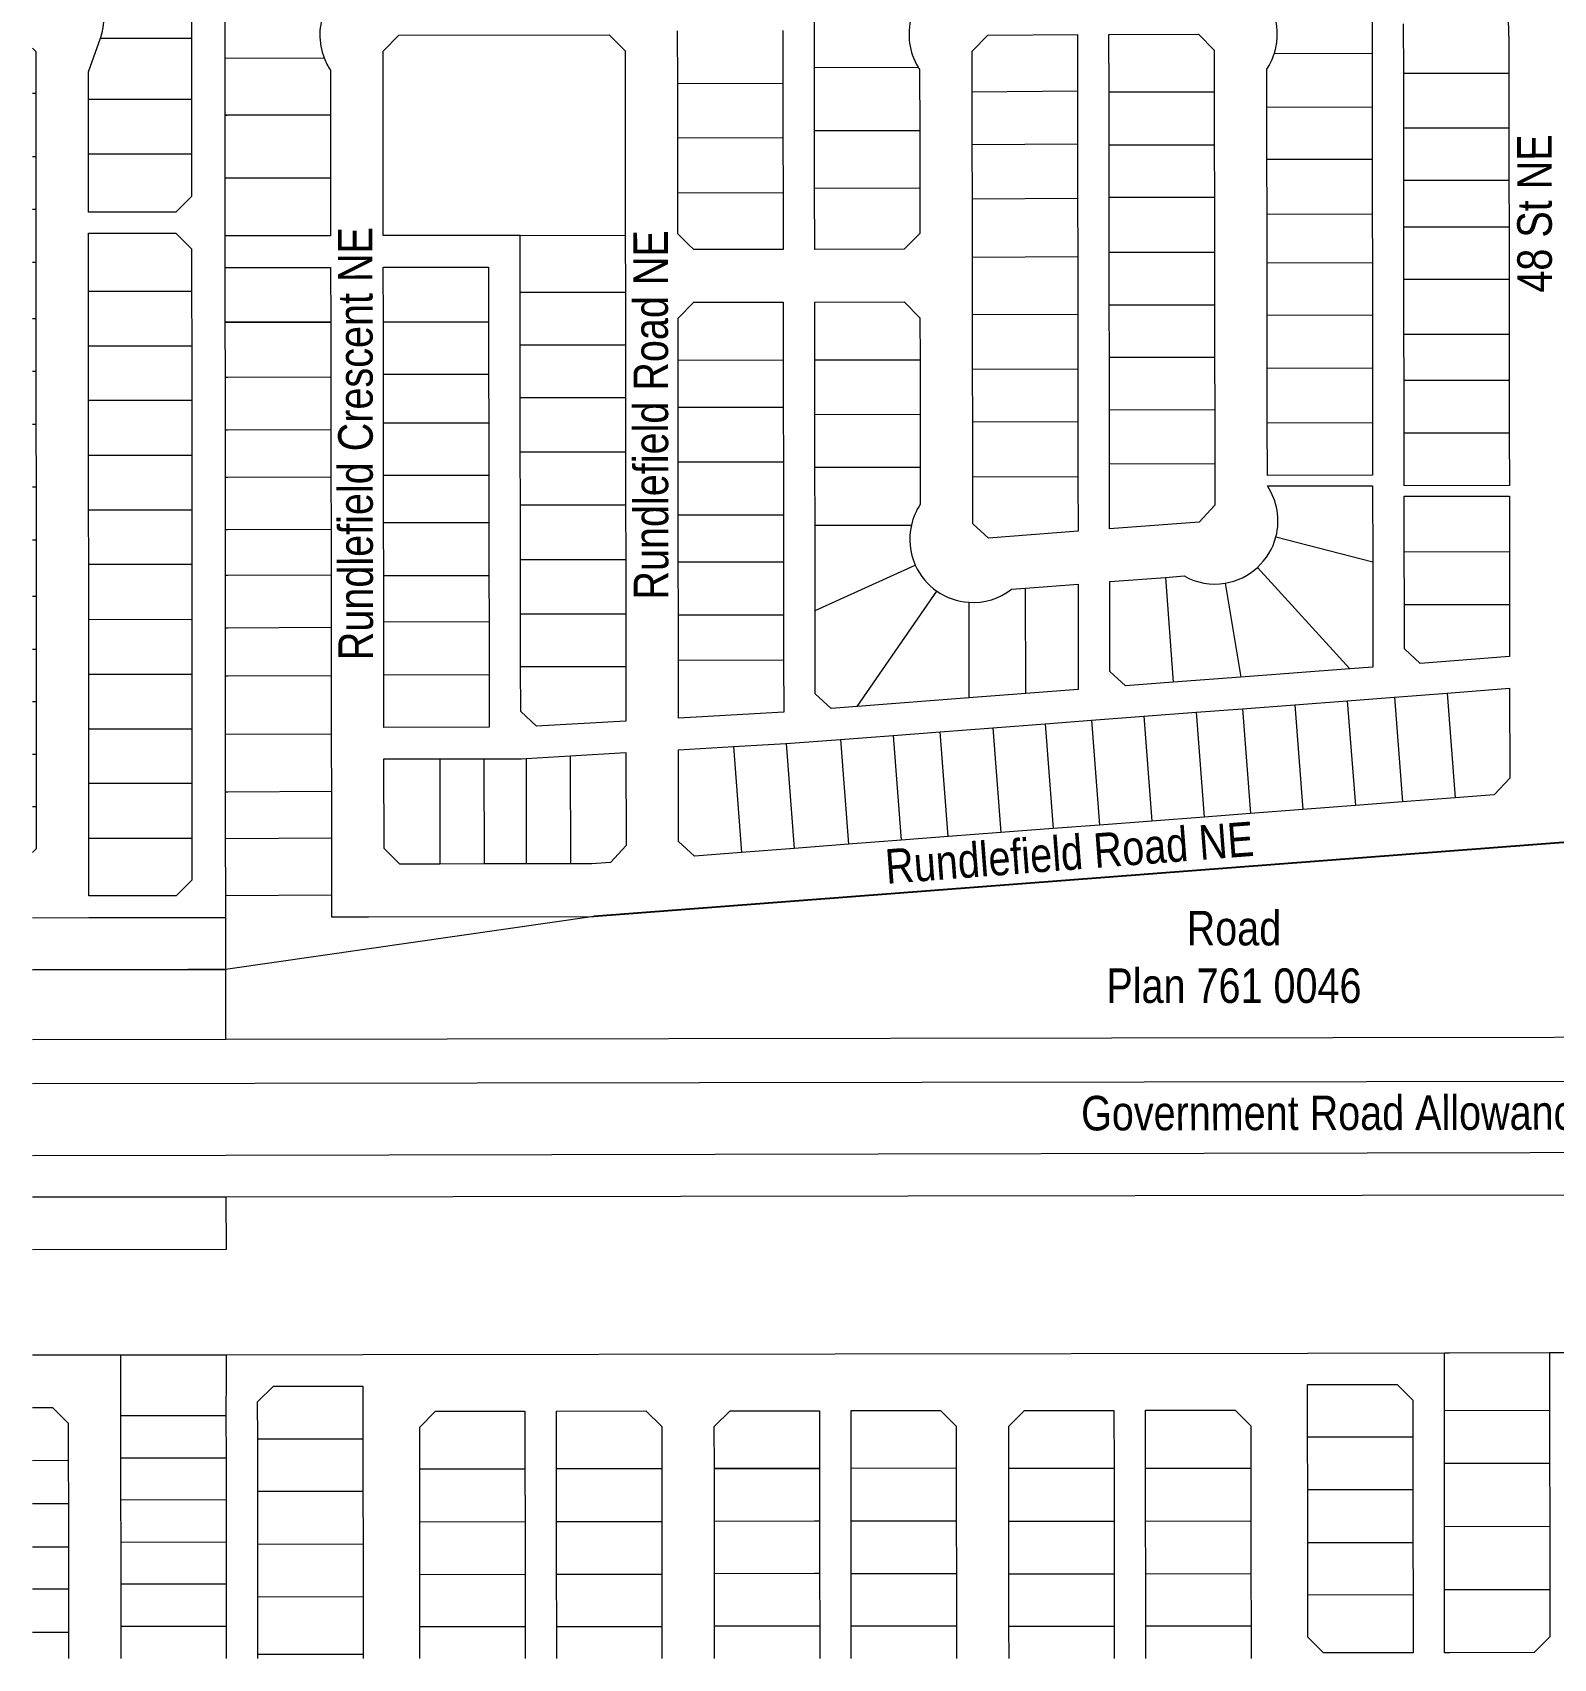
# Model space of a CAD drawing. Extents: x 1799 to 6004, y 5657000 to 5659938.
# Drawn here: x 2045.9 to 2486.4, y 5658811.8 to 5659282.7 of the extents above; entities that cross this region are included whole.
import ezdxf
from ezdxf.enums import TextEntityAlignment as Align

# ---------------------------------------------------------------- set-up
doc = ezdxf.new("R2010")
doc.units = 0
doc.header["$LTSCALE"] = 5
for name, color, linetype in [('L-ROAD-T', 7, 'Continuous'), ('L-SEC', 7, 'Continuous'), ('L-TITLEDB', 4, 'Continuous'), ('L-TITLEDB-T', 4, 'Continuous')]:
    doc.layers.add(name, color=color, linetype=linetype)
doc.styles.add('80L', font='ARIALN.TTF', dxfattribs={"height": 10})

msp = doc.modelspace()

# ---------------------------------------------------------------- linework, layer by layer
at = {"layer": 'L-SEC', "lineweight": 0}
msp.add_line((2904.7, 5658979.43), (2045.91, 5658978.26), dxfattribs=at)
msp.add_lwpolyline([(2045.91, 5658957.49), (2101.91, 5658957.57), (2904.71, 5658959.24)], dxfattribs=at)
at = {"layer": 'L-TITLEDB', "lineweight": 0}
for p, q in [((2091.93, 5659308.44), (2091.95, 5659281.02)), ((2101.7, 5659275.25), (2101.69, 5659301.45)), ((2272.38, 5659272.58), (2272.35, 5659295.14)), ((2433.87, 5659288.89), (2433.89, 5659276.68)), ((2147.42, 5659277.32), (2151.98, 5659281.89)), ((2151.98, 5659281.89), (2212.95, 5659281.98)), ((2212.95, 5659281.98), (2217.52, 5659277.42)), ((2232.77, 5659267.95), (2232.75, 5659283.2)), ((2263.22, 5659283.25), (2263.24, 5659268.01)), ((2318.07, 5659277.32), (2322.63, 5659281.92)), ((2322.63, 5659281.92), (2348.53, 5659282.13)), ((2348.53, 5659282.13), (2348.55, 5659265.67)), ((2357.67, 5659282.14), (2383.58, 5659282.17)), ((2357.69, 5659265.38), (2357.67, 5659282.14)), ((2383.58, 5659282.17), (2388.15, 5659277.61)), ((2443.03, 5659270.91), (2443.02, 5659285.23)), ((2045.91, 5659278.11), (2046.85, 5659277.17)), ((2046.85, 5659277.17), (2046.86, 5659264.98)), ((2062.09, 5659271.27), (2065.63, 5659281.01)), ((2065.63, 5659281.01), (2091.95, 5659281.02)), ((2091.95, 5659281.02), (2091.96, 5659263.27)), ((2147.49, 5659223.87), (2147.42, 5659277.32)), ((2318.08, 5659265.45), (2318.07, 5659277.32)), ((2388.15, 5659277.61), (2388.17, 5659265.42)), ((2473.48, 5659278.99), (2473.49, 5659270.94)), ((2101.7, 5659275.25), (2130.34, 5659275.34)), ((2101.72, 5659258.8), (2101.7, 5659275.25)), ((2272.38, 5659272.58), (2302.42, 5659272.61)), ((2272.4, 5659254.3), (2272.38, 5659272.58)), ((2405.57, 5659276.65), (2433.89, 5659276.68)), ((2433.89, 5659276.68), (2433.91, 5659261.14)), ((2062.1, 5659263.25), (2062.09, 5659271.27)), ((2132.19, 5659271.76), (2132.21, 5659258.81)), ((2232.77, 5659267.95), (2263.24, 5659268.01)), ((2232.79, 5659252.11), (2232.77, 5659267.95)), ((2263.24, 5659268.01), (2263.26, 5659252.16)), ((2302.84, 5659271.96), (2302.86, 5659254.33)), ((2403.41, 5659261.11), (2403.4, 5659272.09)), ((2443.03, 5659270.91), (2473.49, 5659270.94)), ((2443.05, 5659255.06), (2443.03, 5659270.91)), ((2473.49, 5659270.94), (2473.51, 5659255.09)), ((2046.86, 5659264.98), (2045.91, 5659264.98)), ((2046.86, 5659264.98), (2046.87, 5659246.7)), ((2091.96, 5659263.27), (2062.1, 5659263.25)), ((2062.11, 5659247.41), (2062.1, 5659263.25)), ((2091.96, 5659263.27), (2091.97, 5659247.42)), ((2348.55, 5659265.67), (2318.08, 5659265.45)), ((2318.1, 5659250.23), (2318.08, 5659265.45)), ((2348.55, 5659265.67), (2348.57, 5659250.44)), ((2388.17, 5659265.42), (2357.69, 5659265.38)), ((2357.72, 5659250.14), (2357.69, 5659265.38)), ((2388.17, 5659265.42), (2388.19, 5659250.18)), ((2132.21, 5659258.81), (2101.72, 5659258.8)), ((2101.73, 5659240.52), (2101.72, 5659258.8)), ((2132.21, 5659258.81), (2132.23, 5659240.54)), ((2403.41, 5659261.11), (2433.91, 5659261.14)), ((2403.43, 5659245.87), (2403.41, 5659261.11)), ((2433.91, 5659261.14), (2433.92, 5659245.9)), ((2272.4, 5659254.3), (2302.86, 5659254.33)), ((2272.42, 5659237.54), (2272.4, 5659254.3)), ((2302.86, 5659254.33), (2302.88, 5659237.58)), ((2443.05, 5659255.06), (2473.51, 5659255.09)), ((2443.07, 5659239.82), (2443.05, 5659255.06)), ((2473.51, 5659255.09), (2473.53, 5659239.85)), ((2263.26, 5659252.16), (2232.79, 5659252.11)), ((2232.81, 5659236.25), (2232.79, 5659252.11)), ((2263.26, 5659252.16), (2263.28, 5659236.31)), ((2318.1, 5659250.23), (2348.57, 5659250.44)), ((2318.12, 5659234.4), (2318.1, 5659250.23)), ((2348.57, 5659250.44), (2348.59, 5659234.59)), ((2357.72, 5659250.14), (2388.19, 5659250.18)), ((2357.74, 5659234.91), (2357.72, 5659250.14)), ((2388.19, 5659250.18), (2388.21, 5659234.95)), ((2046.87, 5659246.7), (2045.91, 5659246.7)), ((2046.87, 5659246.7), (2046.88, 5659231.47)), ((2091.97, 5659247.42), (2062.11, 5659247.41)), ((2062.12, 5659230.65), (2062.11, 5659247.41)), ((2091.97, 5659247.42), (2091.98, 5659235.24)), ((2433.92, 5659245.9), (2403.43, 5659245.87)), ((2403.45, 5659230.02), (2403.43, 5659245.87)), ((2433.92, 5659245.9), (2433.94, 5659230.06)), ((2101.74, 5659223.76), (2101.73, 5659240.52)), ((2132.23, 5659240.54), (2132.25, 5659223.8)), ((2473.53, 5659239.85), (2443.07, 5659239.82)), ((2443.09, 5659226.41), (2443.07, 5659239.82)), ((2473.53, 5659239.85), (2473.54, 5659226.45)), ((2091.98, 5659235.24), (2087.41, 5659230.66)), ((2232.81, 5659236.25), (2263.28, 5659236.31)), ((2232.83, 5659224.37), (2232.81, 5659236.25)), ((2302.88, 5659237.58), (2272.42, 5659237.54)), ((2272.44, 5659219.86), (2272.42, 5659237.54)), ((2302.88, 5659237.58), (2302.9, 5659224.47)), ((2348.59, 5659234.59), (2318.12, 5659234.4)), ((2348.59, 5659234.59), (2348.62, 5659217.81)), ((2388.21, 5659234.95), (2357.74, 5659234.91)), ((2357.76, 5659219.06), (2357.74, 5659234.91)), ((2388.21, 5659234.95), (2388.23, 5659219.1)), ((2046.88, 5659231.47), (2045.91, 5659231.47)), ((2046.88, 5659231.47), (2046.89, 5659216.23)), ((2087.41, 5659230.66), (2062.12, 5659230.65)), ((2318.15, 5659217.66), (2318.12, 5659234.4)), ((2433.94, 5659230.06), (2403.45, 5659230.02)), ((2403.47, 5659216), (2403.45, 5659230.02)), ((2433.94, 5659230.06), (2433.96, 5659216.04)), ((2443.09, 5659226.41), (2473.54, 5659226.45)), ((2443.1, 5659211.17), (2443.09, 5659226.41)), ((2473.54, 5659226.45), (2473.56, 5659211.21)), ((2062.12, 5659224.56), (2087.42, 5659224.58)), ((2062.13, 5659207.81), (2062.12, 5659224.56)), ((2087.42, 5659224.58), (2091.99, 5659220.01)), ((2187.11, 5659223.91), (2217.59, 5659223.96)), ((2187.13, 5659207.45), (2187.11, 5659223.91)), ((2217.59, 5659223.96), (2217.61, 5659207.5)), ((2302.9, 5659224.47), (2298.34, 5659219.9)), ((2045.91, 5659216.23), (2046.89, 5659216.23)), ((2046.89, 5659216.23), (2046.9, 5659199.78)), ((2091.99, 5659220.01), (2092, 5659207.83)), ((2263.3, 5659219.86), (2237.4, 5659219.81)), ((2298.34, 5659219.9), (2272.44, 5659219.86)), ((2318.15, 5659217.66), (2348.62, 5659217.81)), ((2318.17, 5659200.92), (2318.15, 5659217.66)), ((2348.62, 5659217.81), (2348.64, 5659201.06)), ((2357.76, 5659219.06), (2388.23, 5659219.1)), ((2357.78, 5659203.82), (2357.76, 5659219.06)), ((2388.23, 5659219.1), (2388.25, 5659203.86)), ((2403.47, 5659216), (2433.96, 5659216.04)), ((2403.49, 5659200.76), (2403.47, 5659216)), ((2433.96, 5659216.04), (2433.98, 5659200.8)), ((2101.75, 5659198.76), (2101.74, 5659214.62)), ((2132.26, 5659214.66), (2132.29, 5659198.82)), ((2147.5, 5659214.72), (2177.98, 5659214.76)), ((2147.52, 5659198.87), (2147.5, 5659214.72)), ((2177.98, 5659214.76), (2178, 5659198.92)), ((2473.56, 5659211.21), (2443.1, 5659211.17)), ((2443.12, 5659195.32), (2443.1, 5659211.17)), ((2473.56, 5659211.21), (2473.58, 5659195.36)), ((2062.13, 5659207.81), (2092, 5659207.83)), ((2062.14, 5659191.97), (2062.13, 5659207.81)), ((2092, 5659207.83), (2092.01, 5659191.98)), ((2187.13, 5659207.45), (2217.61, 5659207.5)), ((2187.15, 5659192.22), (2187.13, 5659207.45)), ((2217.61, 5659207.5), (2217.63, 5659192.26)), ((2232.86, 5659200), (2237.42, 5659204.58)), ((2237.42, 5659204.58), (2263.32, 5659204.61)), ((2263.32, 5659204.61), (2263.34, 5659187.86)), ((2272.46, 5659204.62), (2298.36, 5659204.66)), ((2272.48, 5659187.86), (2272.46, 5659204.62)), ((2298.36, 5659204.66), (2302.93, 5659200.1)), ((2357.78, 5659203.82), (2388.25, 5659203.86)), ((2357.8, 5659188.58), (2357.78, 5659203.82)), ((2388.25, 5659203.86), (2388.27, 5659188.62)), ((2046.9, 5659199.78), (2045.91, 5659199.78)), ((2046.9, 5659199.78), (2046.91, 5659184.55)), ((2132.29, 5659198.82), (2101.75, 5659198.76)), ((2101.76, 5659182.9), (2101.75, 5659198.76)), ((2132.29, 5659198.82), (2132.31, 5659182.97)), ((2147.52, 5659198.87), (2178, 5659198.92)), ((2147.54, 5659183.63), (2147.52, 5659198.87)), ((2178, 5659198.92), (2178.02, 5659183.68)), ((2232.87, 5659187.81), (2232.86, 5659200)), ((2302.93, 5659200.1), (2302.95, 5659187.91)), ((2348.64, 5659201.06), (2318.17, 5659200.92)), ((2318.19, 5659185.09), (2318.17, 5659200.92)), ((2348.64, 5659201.06), (2348.66, 5659185.21)), ((2433.98, 5659200.8), (2403.49, 5659200.76)), ((2403.51, 5659185.53), (2403.49, 5659200.76)), ((2433.98, 5659200.8), (2433.99, 5659185.56)), ((2187.15, 5659192.22), (2217.63, 5659192.26)), ((2187.17, 5659176.98), (2187.15, 5659192.22)), ((2217.63, 5659192.26), (2217.65, 5659177.03)), ((2443.12, 5659195.32), (2473.58, 5659195.36)), ((2443.14, 5659181.91), (2443.12, 5659195.32)), ((2473.58, 5659195.36), (2473.6, 5659181.95)), ((2062.14, 5659191.97), (2092.01, 5659191.98)), ((2062.15, 5659176.12), (2062.14, 5659191.97)), ((2092.01, 5659191.98), (2092.02, 5659176.14)), ((2232.87, 5659187.81), (2263.34, 5659187.86)), ((2232.89, 5659174.1), (2232.87, 5659187.81)), ((2263.34, 5659187.86), (2263.36, 5659174.14)), ((2272.48, 5659187.86), (2302.95, 5659187.91)), ((2272.5, 5659172.01), (2272.48, 5659187.86)), ((2302.95, 5659187.91), (2302.97, 5659172.06)), ((2388.27, 5659188.62), (2357.8, 5659188.58)), ((2357.82, 5659173.35), (2357.8, 5659188.58)), ((2388.27, 5659188.62), (2388.29, 5659173.38)), ((2046.91, 5659184.55), (2045.91, 5659184.55)), ((2046.91, 5659184.55), (2046.92, 5659169.31)), ((2101.77, 5659167.65), (2101.76, 5659182.9)), ((2132.31, 5659182.97), (2132.33, 5659167.74)), ((2178.02, 5659183.68), (2147.54, 5659183.63)), ((2147.56, 5659169.61), (2147.54, 5659183.63)), ((2178.02, 5659183.68), (2178.04, 5659169.66)), ((2348.66, 5659185.21), (2318.19, 5659185.09)), ((2318.21, 5659169.87), (2318.19, 5659185.09)), ((2348.66, 5659185.21), (2348.68, 5659169.98)), ((2403.51, 5659185.53), (2433.99, 5659185.56)), ((2403.53, 5659169.68), (2403.51, 5659185.53)), ((2433.99, 5659185.56), (2434.01, 5659169.72)), ((2473.6, 5659181.95), (2443.14, 5659181.91)), ((2443.16, 5659166.67), (2443.14, 5659181.91)), ((2473.6, 5659181.95), (2473.62, 5659166.71)), ((2092.02, 5659176.14), (2062.15, 5659176.12)), ((2062.16, 5659160.28), (2062.15, 5659176.12)), ((2092.02, 5659176.14), (2092.03, 5659160.3)), ((2187.17, 5659176.98), (2217.65, 5659177.03)), ((2187.19, 5659161.13), (2187.17, 5659176.98)), ((2217.65, 5659177.03), (2217.67, 5659161.18)), ((2263.36, 5659174.14), (2232.89, 5659174.1)), ((2232.91, 5659158.25), (2232.89, 5659174.1)), ((2263.36, 5659174.14), (2263.38, 5659158.29)), ((2388.29, 5659173.38), (2357.82, 5659173.35)), ((2357.84, 5659157.81), (2357.82, 5659173.35)), ((2388.29, 5659173.38), (2388.31, 5659157.84)), ((2045.91, 5659169.31), (2046.92, 5659169.31)), ((2046.92, 5659169.31), (2046.93, 5659151.03)), ((2147.56, 5659169.61), (2178.04, 5659169.66)), ((2147.58, 5659154.37), (2147.56, 5659169.61)), ((2178.04, 5659169.66), (2178.06, 5659154.42)), ((2302.97, 5659172.06), (2272.5, 5659172.01)), ((2272.52, 5659156.77), (2272.5, 5659172.01)), ((2302.97, 5659172.06), (2302.99, 5659156.81)), ((2348.68, 5659169.98), (2318.21, 5659169.87)), ((2318.23, 5659154.04), (2318.21, 5659169.87)), ((2348.68, 5659169.98), (2348.7, 5659154.14)), ((2403.53, 5659169.68), (2434.01, 5659169.72)), ((2403.55, 5659154.44), (2403.53, 5659169.68)), ((2434.01, 5659169.72), (2434.03, 5659154.48)), ((2101.78, 5659153.93), (2101.77, 5659167.65)), ((2132.33, 5659167.74), (2132.35, 5659154.02)), ((2473.62, 5659166.71), (2443.16, 5659166.67)), ((2443.18, 5659151.43), (2443.16, 5659166.67)), ((2473.62, 5659166.71), (2473.63, 5659151.47)), ((2062.16, 5659160.28), (2092.03, 5659160.3)), ((2062.17, 5659144.44), (2062.16, 5659160.28)), ((2092.03, 5659160.3), (2092.04, 5659144.45)), ((2217.67, 5659161.18), (2187.19, 5659161.13)), ((2187.21, 5659145.89), (2187.19, 5659161.13)), ((2217.67, 5659161.18), (2217.69, 5659145.94)), ((2263.38, 5659158.29), (2232.91, 5659158.25)), ((2232.93, 5659143.01), (2232.91, 5659158.25)), ((2263.38, 5659158.29), (2263.4, 5659143.06)), ((2272.52, 5659156.77), (2302.99, 5659156.81)), ((2272.55, 5659140.02), (2272.52, 5659156.77)), ((2302.99, 5659156.81), (2303.01, 5659146)), ((2357.84, 5659157.81), (2388.31, 5659157.84)), ((2357.87, 5659138.94), (2357.84, 5659157.81)), ((2388.31, 5659157.84), (2388.33, 5659145.83)), ((2434.03, 5659154.48), (2403.55, 5659154.44)), ((2046.93, 5659151.03), (2045.91, 5659151.03)), ((2046.93, 5659151.03), (2046.94, 5659135.8)), ((2101.79, 5659138.68), (2101.78, 5659153.93)), ((2132.35, 5659154.02), (2132.37, 5659138.79)), ((2178.06, 5659154.42), (2147.58, 5659154.37)), ((2147.6, 5659140.65), (2147.58, 5659154.37)), ((2178.06, 5659154.42), (2178.08, 5659140.7)), ((2318.23, 5659154.04), (2348.7, 5659154.14)), ((2318.25, 5659140.45), (2318.23, 5659154.04)), ((2348.7, 5659154.14), (2348.73, 5659138.24)), ((2403.56, 5659151.39), (2434.04, 5659151.43)), ((2434.04, 5659151.43), (2434.06, 5659129.39)), ((2473.63, 5659151.47), (2443.18, 5659151.43)), ((2187.21, 5659145.89), (2217.69, 5659145.94)), ((2187.23, 5659130.05), (2187.21, 5659145.89)), ((2217.69, 5659145.94), (2217.71, 5659130.09)), ((2388.33, 5659145.83), (2383.78, 5659140.92)), ((2443.18, 5659148.39), (2473.64, 5659148.43)), ((2443.2, 5659132.24), (2443.18, 5659148.39)), ((2473.64, 5659148.43), (2473.66, 5659132.29)), ((2062.17, 5659144.44), (2092.04, 5659144.45)), ((2062.18, 5659128.59), (2062.17, 5659144.44)), ((2092.04, 5659144.45), (2092.04, 5659128.61)), ((2178.08, 5659140.7), (2147.6, 5659140.65)), ((2147.62, 5659125.41), (2147.6, 5659140.65)), ((2178.08, 5659140.7), (2178.1, 5659125.46)), ((2232.93, 5659143.01), (2263.4, 5659143.06)), ((2232.95, 5659129.29), (2232.93, 5659143.01)), ((2263.4, 5659143.06), (2263.42, 5659129.34)), ((2322.81, 5659136.24), (2318.25, 5659140.45)), ((2383.78, 5659140.92), (2357.87, 5659138.94)), ((2045.91, 5659135.8), (2046.94, 5659135.8)), ((2046.94, 5659135.8), (2046.95, 5659119.34)), ((2101.8, 5659125.56), (2101.79, 5659138.68)), ((2132.37, 5659138.79), (2132.39, 5659125.68)), ((2272.55, 5659140.02), (2300.45, 5659140.06)), ((2272.58, 5659115.33), (2272.55, 5659140.02)), ((2348.73, 5659138.24), (2322.81, 5659136.24)), ((2406.03, 5659136.67), (2434.06, 5659129.39)), ((2473.66, 5659132.29), (2443.2, 5659132.24)), ((2443.22, 5659117.01), (2443.2, 5659132.24)), ((2473.66, 5659132.29), (2473.69, 5659117.06)), ((2092.04, 5659128.61), (2062.18, 5659128.59)), ((2062.19, 5659112.75), (2062.18, 5659128.59)), ((2092.04, 5659128.61), (2092.05, 5659112.76)), ((2187.23, 5659130.05), (2217.71, 5659130.09)), ((2187.26, 5659114.33), (2187.23, 5659130.05)), ((2217.71, 5659130.09), (2217.73, 5659114.37)), ((2263.42, 5659129.34), (2232.95, 5659129.29)), ((2232.97, 5659114.05), (2232.95, 5659129.29)), ((2263.42, 5659129.34), (2263.44, 5659114.1)), ((2272.58, 5659115.33), (2301.59, 5659128.4)), ((2400.66, 5659127.76), (2427.42, 5659098.41)), ((2434.06, 5659129.39), (2434.1, 5659098.92)), ((2101.81, 5659110.31), (2101.8, 5659125.56)), ((2132.39, 5659125.68), (2132.41, 5659110.45)), ((2147.62, 5659125.41), (2178.1, 5659125.46)), ((2147.64, 5659111.95), (2147.62, 5659125.41)), ((2178.1, 5659125.46), (2178.12, 5659112)), ((2329.49, 5659121.49), (2333.51, 5659121.8)), ((2333.51, 5659121.8), (2348.75, 5659122.96)), ((2333.55, 5659091.24), (2333.51, 5659121.8)), ((2348.75, 5659122.96), (2348.79, 5659092.4)), ((2357.89, 5659123.66), (2374, 5659124.89)), ((2357.92, 5659097.67), (2357.89, 5659123.66)), ((2374, 5659124.89), (2379.42, 5659125.3)), ((2374, 5659124.89), (2376.31, 5659094.51)), ((2391.32, 5659123.23), (2395.82, 5659096)), ((2046.95, 5659119.34), (2045.91, 5659119.34)), ((2046.95, 5659119.34), (2046.96, 5659104.11)), ((2284.77, 5659087.52), (2307.85, 5659120.89)), ((2317.06, 5659117.67), (2317.1, 5659089.99)), ((2443.22, 5659117.01), (2473.69, 5659117.06)), ((2443.23, 5659104.18), (2443.22, 5659117.01)), ((2473.69, 5659117.06), (2473.71, 5659101.94)), ((2062.19, 5659112.75), (2092.05, 5659112.76)), ((2062.2, 5659096.91), (2062.19, 5659112.75)), ((2092.05, 5659112.76), (2092.07, 5659096.92)), ((2187.26, 5659114.33), (2217.73, 5659114.37)), ((2187.28, 5659099.09), (2187.26, 5659114.33)), ((2217.73, 5659114.37), (2217.75, 5659099.13)), ((2232.97, 5659114.05), (2263.44, 5659114.1)), ((2232.98, 5659100.95), (2232.97, 5659114.05)), ((2263.44, 5659114.1), (2263.45, 5659101)), ((2272.61, 5659091.16), (2272.58, 5659115.33)), ((2101.82, 5659096.28), (2101.81, 5659110.31)), ((2132.41, 5659110.45), (2132.43, 5659096.43)), ((2178.12, 5659112), (2147.64, 5659111.95)), ((2147.66, 5659096.71), (2147.64, 5659111.95)), ((2178.12, 5659112), (2178.14, 5659096.76)), ((2045.91, 5659104.11), (2046.96, 5659104.11)), ((2046.96, 5659104.11), (2046.97, 5659088.88)), ((2447.8, 5659099.97), (2443.23, 5659104.18)), ((2187.28, 5659099.09), (2217.75, 5659099.13)), ((2187.29, 5659086.1), (2187.28, 5659099.09)), ((2217.75, 5659099.13), (2217.77, 5659083.28)), ((2232.98, 5659100.95), (2263.45, 5659101)), ((2233, 5659084.13), (2232.98, 5659100.95)), ((2263.45, 5659101), (2263.47, 5659085.89)), ((2427.42, 5659098.41), (2395.82, 5659096)), ((2434.1, 5659098.92), (2427.42, 5659098.41)), ((2473.71, 5659101.94), (2447.8, 5659099.97)), ((2062.2, 5659096.91), (2092.07, 5659096.92)), ((2062.21, 5659081.06), (2062.2, 5659096.91)), ((2092.07, 5659096.92), (2092.07, 5659081.08)), ((2101.83, 5659079.45), (2101.82, 5659096.28)), ((2147.66, 5659096.71), (2178.14, 5659096.76)), ((2147.68, 5659081.47), (2147.66, 5659096.71)), ((2178.14, 5659096.76), (2178.16, 5659081.52)), ((2362.48, 5659093.45), (2357.92, 5659097.67)), ((2376.31, 5659094.51), (2362.48, 5659093.45)), ((2395.82, 5659096), (2376.31, 5659094.51)), ((2046.97, 5659088.88), (2045.91, 5659088.88)), ((2046.97, 5659088.88), (2046.98, 5659073.64)), ((2277.17, 5659086.94), (2272.61, 5659091.16)), ((2317.1, 5659089.99), (2284.77, 5659087.52)), ((2333.55, 5659091.24), (2317.1, 5659089.99)), ((2348.79, 5659092.4), (2333.55, 5659091.24)), ((2411.52, 5659088.03), (2426.71, 5659089.19)), ((2426.71, 5659089.19), (2440.39, 5659090.23)), ((2426.71, 5659089.19), (2429.04, 5659058.81)), ((2440.39, 5659090.23), (2455.58, 5659091.39)), ((2440.39, 5659090.23), (2442.71, 5659059.86)), ((2455.58, 5659091.39), (2473.72, 5659092.78)), ((2455.58, 5659091.39), (2457.91, 5659061.02)), ((2473.72, 5659092.78), (2473.76, 5659066.79)), ((2191.86, 5659081.8), (2187.29, 5659086.1)), ((2263.47, 5659085.89), (2233, 5659084.13)), ((2284.77, 5659087.52), (2277.17, 5659086.94)), ((2352.58, 5659083.52), (2367.77, 5659084.69)), ((2367.77, 5659084.69), (2382.96, 5659085.85)), ((2367.77, 5659084.69), (2370.09, 5659054.32)), ((2382.96, 5659085.85), (2396.33, 5659086.87)), ((2382.96, 5659085.85), (2385.29, 5659055.48)), ((2396.33, 5659086.87), (2411.52, 5659088.03)), ((2396.33, 5659086.87), (2398.65, 5659056.5)), ((2411.52, 5659088.03), (2413.85, 5659057.65)), ((2062.21, 5659081.06), (2092.07, 5659081.08)), ((2062.22, 5659065.22), (2062.21, 5659081.06)), ((2092.07, 5659081.08), (2092.09, 5659065.23)), ((2101.83, 5659079.45), (2132.45, 5659079.61)), ((2101.84, 5659062.68), (2101.83, 5659079.45)), ((2178.16, 5659081.52), (2147.68, 5659081.47)), ((2217.77, 5659083.28), (2191.86, 5659081.8)), ((2279.96, 5659077.98), (2295.15, 5659079.14)), ((2295.15, 5659079.14), (2308.83, 5659080.18)), ((2295.15, 5659079.14), (2297.48, 5659048.78)), ((2308.83, 5659080.18), (2324.02, 5659081.34)), ((2311.15, 5659049.82), (2308.83, 5659080.18)), ((2324.02, 5659081.34), (2339.21, 5659082.5)), ((2324.02, 5659081.34), (2326.35, 5659050.98)), ((2339.21, 5659082.5), (2352.58, 5659083.52)), ((2339.21, 5659082.5), (2341.54, 5659052.14)), ((2352.58, 5659083.52), (2354.9, 5659053.16)), ((2233.02, 5659074.98), (2248.95, 5659075.89)), ((2233.05, 5659048.43), (2233.02, 5659074.98)), ((2248.95, 5659075.89), (2264.08, 5659076.77)), ((2248.95, 5659075.89), (2251.29, 5659045.25)), ((2264.08, 5659076.77), (2264.16, 5659076.77)), ((2264.16, 5659076.77), (2279.96, 5659077.98)), ((2264.16, 5659076.77), (2266.49, 5659046.41)), ((2279.96, 5659077.98), (2282.28, 5659047.62)), ((2046.98, 5659073.64), (2045.91, 5659073.64)), ((2046.98, 5659073.64), (2046.99, 5659058.41)), ((2147.69, 5659072.33), (2163.85, 5659072.35)), ((2147.73, 5659046.43), (2147.69, 5659072.33)), ((2163.85, 5659072.35), (2176.65, 5659072.37)), ((2163.85, 5659072.35), (2163.89, 5659041.88)), ((2176.65, 5659072.37), (2187.57, 5659072.39)), ((2176.65, 5659072.37), (2176.69, 5659041.9)), ((2187.57, 5659072.39), (2188.84, 5659072.46)), ((2188.84, 5659072.46), (2201.63, 5659073.2)), ((2188.84, 5659072.46), (2188.88, 5659041.92)), ((2201.63, 5659073.2), (2217.79, 5659074.14)), ((2201.63, 5659073.2), (2201.68, 5659041.93)), ((2217.79, 5659074.14), (2217.82, 5659047.26)), ((2092.09, 5659065.23), (2062.22, 5659065.22)), ((2062.23, 5659049.38), (2062.22, 5659065.22)), ((2092.09, 5659065.23), (2092.1, 5659049.39)), ((2473.76, 5659066.79), (2469.21, 5659061.88)), ((2101.85, 5659049.26), (2101.84, 5659062.68)), ((2132.47, 5659062.86), (2132.49, 5659049.45)), ((2457.91, 5659061.02), (2442.71, 5659059.86)), ((2469.21, 5659061.88), (2457.91, 5659061.02)), ((2046.99, 5659058.41), (2045.91, 5659058.41)), ((2046.99, 5659058.41), (2047, 5659046.33)), ((2398.65, 5659056.5), (2385.29, 5659055.48)), ((2413.85, 5659057.65), (2398.65, 5659056.5)), ((2429.04, 5659058.81), (2413.85, 5659057.65)), ((2442.71, 5659059.86), (2429.04, 5659058.81)), ((2326.35, 5659050.98), (2311.15, 5659049.82)), ((2341.54, 5659052.14), (2326.35, 5659050.98)), ((2354.9, 5659053.16), (2341.54, 5659052.14)), ((2370.09, 5659054.32), (2354.9, 5659053.16)), ((2385.29, 5659055.48), (2370.09, 5659054.32)), ((2062.23, 5659049.38), (2092.1, 5659049.39)), ((2092.1, 5659049.39), (2092.1, 5659037.23)), ((2101.85, 5659049.26), (2132.49, 5659049.45)), ((2101.86, 5659032.79), (2101.85, 5659049.26)), ((2152.31, 5659041.87), (2147.73, 5659046.43)), ((2217.82, 5659047.26), (2213.27, 5659042.35)), ((2237.62, 5659044.21), (2233.05, 5659048.43)), ((2266.49, 5659046.41), (2251.29, 5659045.25)), ((2282.28, 5659047.62), (2266.49, 5659046.41)), ((2297.48, 5659048.78), (2282.28, 5659047.62)), ((2311.15, 5659049.82), (2297.48, 5659048.78)), ((2163.89, 5659041.88), (2152.31, 5659041.87)), ((2176.69, 5659041.9), (2163.89, 5659041.88)), ((2188.88, 5659041.92), (2176.69, 5659041.9)), ((2201.68, 5659041.93), (2188.88, 5659041.92)), ((2207.93, 5659041.94), (2201.68, 5659041.93)), ((2213.27, 5659042.35), (2207.93, 5659041.94)), ((2251.29, 5659045.25), (2237.62, 5659044.21)), ((2087.54, 5659032.66), (2062.24, 5659032.64)), ((2101.86, 5659032.79), (2132.51, 5659033)), ((2101.86, 5659026.39), (2101.86, 5659032.79)), ((2101.86, 5659026.39), (2101.86, 5659032.79)), ((2132.51, 5659033), (2132.52, 5659026.6)), ((2101.87, 5659011.32), (2101.86, 5659026.39))]:
    msp.add_line(p, q, dxfattribs=at)
at = {"layer": 'L-TITLEDB', "linetype": 'Continuous', "lineweight": 0}
for p, q in [((2101.93, 5658945.46), (2101.95, 5658930.22)), ((2101.95, 5658930.22), (2045.91, 5658930.15)), ((2141.57, 5658899.86), (2415.19, 5658900.28)), ((2415.19, 5658900.28), (2454.81, 5658900.34)), ((2454.82, 5658883.58), (2454.81, 5658900.34)), ((2485.28, 5658900.39), (2617.78, 5658900.6)), ((2485.28, 5658900.39), (2485.3, 5658883.63)), ((2045.91, 5658899.72), (2071.49, 5658899.76)), ((2071.49, 5658899.76), (2101.96, 5658899.8)), ((2071.49, 5658899.76), (2101.96, 5658899.8)), ((2101.96, 5658899.8), (2141.57, 5658899.86)), ((2415.2, 5658891.13), (2441.1, 5658891.17)), ((2415.21, 5658875.89), (2415.2, 5658891.13)), ((2441.1, 5658891.17), (2445.68, 5658886.6)), ((2111.11, 5658886.1), (2115.68, 5658890.67)), ((2111.12, 5658875.43), (2111.11, 5658886.1)), ((2115.68, 5658890.67), (2141.58, 5658890.71)), ((2141.58, 5658890.71), (2141.6, 5658875.46)), ((2445.68, 5658886.6), (2445.69, 5658875.93)), ((2045.91, 5658884.48), (2051.7, 5658884.49)), ((2051.7, 5658884.49), (2056.27, 5658879.93)), ((2101.93, 5658882.13), (2071.51, 5658882.08)), ((2071.52, 5658869.9), (2071.51, 5658882.08)), ((2101.93, 5658882.13), (2101.95, 5658869.94)), ((2158.05, 5658878.85), (2162.61, 5658883.43)), ((2162.61, 5658883.43), (2188.52, 5658883.46)), ((2188.52, 5658883.46), (2188.53, 5658866.68)), ((2197.66, 5658883.48), (2223.56, 5658883.52)), ((2197.67, 5658866.71), (2197.66, 5658883.48)), ((2223.56, 5658883.52), (2228.14, 5658878.96)), ((2243.37, 5658878.97), (2247.94, 5658883.55)), ((2273.84, 5658883.58), (2273.86, 5658866.89)), ((2282.97, 5658883.6), (2308.86, 5658883.64)), ((2282.99, 5658866.89), (2282.97, 5658883.6)), ((2308.86, 5658883.64), (2313.43, 5658879.07)), ((2328.66, 5658879.07), (2333.23, 5658883.65)), ((2333.23, 5658883.65), (2359.13, 5658883.68)), ((2359.13, 5658883.68), (2359.15, 5658866.84)), ((2368.27, 5658883.7), (2394.18, 5658883.73)), ((2368.29, 5658866.85), (2368.27, 5658883.7)), ((2394.18, 5658883.73), (2398.75, 5658879.17)), ((2485.3, 5658883.63), (2454.82, 5658883.58)), ((2454.84, 5658868.34), (2454.82, 5658883.58)), ((2485.3, 5658883.63), (2485.31, 5658868.39)), ((2056.27, 5658879.93), (2056.28, 5658869.12)), ((2158.06, 5658866.66), (2158.05, 5658878.85)), ((2228.14, 5658878.96), (2228.15, 5658866.74)), ((2243.38, 5658866.85), (2243.37, 5658878.97)), ((2313.43, 5658879.07), (2313.45, 5658866.93)), ((2328.67, 5658866.81), (2328.66, 5658879.07)), ((2398.75, 5658879.17), (2398.76, 5658866.88)), ((2111.12, 5658875.43), (2141.6, 5658875.46)), ((2111.14, 5658860.19), (2111.12, 5658875.43)), ((2141.6, 5658875.46), (2141.61, 5658860.22)), ((2445.69, 5658875.93), (2415.21, 5658875.89)), ((2415.23, 5658860.65), (2415.21, 5658875.89)), ((2445.69, 5658875.93), (2445.71, 5658860.7)), ((2056.28, 5658869.12), (2045.91, 5658869.11)), ((2056.28, 5658869.12), (2056.3, 5658856.63)), ((2071.52, 5658869.9), (2101.95, 5658869.94)), ((2071.53, 5658857.71), (2071.52, 5658869.9)), ((2101.95, 5658869.94), (2101.96, 5658857.76)), ((2454.84, 5658868.34), (2485.31, 5658868.39)), ((2454.86, 5658850.06), (2454.84, 5658868.34)), ((2188.53, 5658866.68), (2158.06, 5658866.66)), ((2158.07, 5658851.43), (2158.06, 5658866.66)), ((2188.53, 5658866.68), (2188.55, 5658851.45)), ((2228.15, 5658866.74), (2197.67, 5658866.71)), ((2197.69, 5658851.47), (2197.67, 5658866.71)), ((2228.15, 5658866.74), (2228.16, 5658851.5)), ((2273.86, 5658866.89), (2243.38, 5658866.85)), ((2243.4, 5658851.62), (2243.38, 5658866.85)), ((2273.86, 5658866.89), (2273.87, 5658851.65)), ((2313.45, 5658866.93), (2282.99, 5658866.89)), ((2283.01, 5658851.65), (2282.99, 5658866.89)), ((2313.45, 5658866.93), (2313.46, 5658851.69)), ((2359.15, 5658866.84), (2328.67, 5658866.81)), ((2328.69, 5658851.58), (2328.67, 5658866.81)), ((2359.15, 5658866.84), (2359.16, 5658851.6)), ((2398.76, 5658866.88), (2368.29, 5658866.85)), ((2368.3, 5658851.61), (2368.29, 5658866.85)), ((2398.76, 5658866.88), (2398.78, 5658851.65)), ((2141.61, 5658860.22), (2111.14, 5658860.19)), ((2111.16, 5658844.95), (2111.14, 5658860.19)), ((2141.61, 5658860.22), (2141.63, 5658844.99)), ((2445.71, 5658860.7), (2415.23, 5658860.65)), ((2415.24, 5658845.42), (2415.23, 5658860.65)), ((2445.71, 5658860.7), (2445.72, 5658845.46)), ((2056.3, 5658856.63), (2045.91, 5658856.62)), ((2056.3, 5658856.63), (2056.31, 5658844.13)), ((2101.96, 5658857.76), (2071.53, 5658857.71)), ((2071.54, 5658845.53), (2071.53, 5658857.71)), ((2101.96, 5658857.76), (2101.98, 5658845.57)), ((2158.07, 5658851.43), (2188.55, 5658851.45)), ((2158.09, 5658836.19), (2158.07, 5658851.43)), ((2188.55, 5658851.45), (2188.56, 5658836.21)), ((2197.69, 5658851.47), (2228.16, 5658851.5)), ((2197.7, 5658836.23), (2197.69, 5658851.47)), ((2228.16, 5658851.5), (2228.18, 5658836.26)), ((2243.41, 5658836.38), (2243.4, 5658851.62)), ((2273.87, 5658851.65), (2273.88, 5658836.41)), ((2283.01, 5658851.65), (2313.46, 5658851.69)), ((2283.02, 5658836.41), (2283.01, 5658851.65)), ((2313.46, 5658851.69), (2313.48, 5658836.45)), ((2328.69, 5658851.58), (2359.16, 5658851.6)), ((2328.71, 5658836.34), (2328.69, 5658851.58)), ((2359.16, 5658851.6), (2359.18, 5658836.37)), ((2368.3, 5658851.61), (2398.78, 5658851.65)), ((2368.32, 5658836.38), (2368.3, 5658851.61)), ((2398.78, 5658851.65), (2398.79, 5658836.41)), ((2454.86, 5658850.06), (2485.33, 5658850.1)), ((2454.87, 5658831.77), (2454.86, 5658850.06)), ((2045.91, 5658844.12), (2056.31, 5658844.13)), ((2056.31, 5658844.13), (2056.32, 5658831.94)), ((2071.54, 5658845.53), (2101.98, 5658845.57)), ((2071.56, 5658833.34), (2071.54, 5658845.53)), ((2101.98, 5658845.57), (2101.99, 5658833.38)), ((2111.16, 5658844.95), (2141.63, 5658844.99)), ((2111.17, 5658829.72), (2111.16, 5658844.95)), ((2141.63, 5658844.99), (2141.64, 5658829.75)), ((2415.24, 5658845.42), (2445.72, 5658845.46)), ((2415.26, 5658830.18), (2415.24, 5658845.42)), ((2445.72, 5658845.46), (2445.73, 5658830.22)), ((2158.09, 5658836.19), (2188.56, 5658836.21)), ((2158.1, 5658820.95), (2158.09, 5658836.19)), ((2188.56, 5658836.21), (2188.58, 5658820.97)), ((2197.7, 5658836.23), (2228.18, 5658836.26)), ((2197.72, 5658820.99), (2197.7, 5658836.23)), ((2228.18, 5658836.26), (2228.19, 5658821.02)), ((2243.43, 5658821.14), (2243.41, 5658836.38)), ((2273.88, 5658836.41), (2273.9, 5658821.18)), ((2283.02, 5658836.41), (2313.48, 5658836.45)), ((2283.03, 5658821.18), (2283.02, 5658836.41)), ((2313.48, 5658836.45), (2313.49, 5658821.21)), ((2328.71, 5658836.34), (2359.18, 5658836.37)), ((2328.72, 5658821.11), (2328.71, 5658836.34)), ((2359.18, 5658836.37), (2359.2, 5658821.13)), ((2368.32, 5658836.38), (2398.79, 5658836.41)), ((2368.34, 5658821.14), (2368.32, 5658836.38)), ((2398.79, 5658836.41), (2398.81, 5658821.17)), ((2056.32, 5658831.94), (2045.91, 5658831.93)), ((2056.32, 5658831.94), (2056.33, 5658819.45)), ((2101.99, 5658833.38), (2071.56, 5658833.34)), ((2071.57, 5658821.15), (2071.56, 5658833.34)), ((2101.99, 5658833.38), (2102.01, 5658821.2)), ((2111.17, 5658829.72), (2141.64, 5658829.75)), ((2111.19, 5658812.96), (2111.17, 5658829.72)), ((2141.64, 5658829.75), (2141.66, 5658812.99)), ((2445.73, 5658830.22), (2415.26, 5658830.18)), ((2415.27, 5658817.99), (2415.26, 5658830.18)), ((2445.73, 5658830.22), (2445.75, 5658813.47)), ((2454.87, 5658831.77), (2485.35, 5658831.81)), ((2454.89, 5658813.48), (2454.87, 5658831.77)), ((2485.35, 5658831.81), (2485.36, 5658818.09)), ((2071.57, 5658821.15), (2102.01, 5658821.2)), ((2071.58, 5658811.83), (2071.57, 5658821.15)), ((2102.01, 5658821.2), (2102.02, 5658811.83)), ((2188.58, 5658820.97), (2158.1, 5658820.95)), ((2158.11, 5658811.83), (2158.1, 5658820.95)), ((2188.58, 5658820.97), (2188.59, 5658811.83)), ((2228.19, 5658821.02), (2197.72, 5658820.99)), ((2197.73, 5658811.83), (2197.72, 5658820.99)), ((2228.19, 5658821.02), (2228.2, 5658811.83)), ((2243.44, 5658811.83), (2243.43, 5658821.14)), ((2273.9, 5658821.18), (2273.91, 5658811.83)), ((2313.49, 5658821.21), (2283.03, 5658821.18)), ((2283.04, 5658811.83), (2283.03, 5658821.18)), ((2313.49, 5658821.21), (2313.5, 5658811.83)), ((2359.2, 5658821.13), (2328.72, 5658821.11)), ((2328.73, 5658811.83), (2328.72, 5658821.11)), ((2359.2, 5658821.13), (2359.2, 5658811.83)), ((2398.81, 5658821.17), (2368.34, 5658821.14)), ((2368.35, 5658811.83), (2368.34, 5658821.14)), ((2398.81, 5658821.17), (2398.82, 5658811.83)), ((2045.91, 5658819.44), (2056.33, 5658819.45)), ((2056.33, 5658819.45), (2056.34, 5658811.83)), ((2419.84, 5658813.43), (2415.27, 5658817.99)), ((2485.36, 5658818.09), (2480.8, 5658813.51)), ((2141.66, 5658812.99), (2111.19, 5658812.96)), ((2111.19, 5658811.83), (2111.19, 5658812.96)), ((2445.75, 5658813.47), (2419.84, 5658813.43))]:
    msp.add_line(p, q, dxfattribs=at)
at = {"layer": 'L-TITLEDB', "lineweight": 0}
for points in [[(2101.73, 5659240.52), (2101.72, 5659258.8), (2101.7, 5659275.25), (2101.69, 5659301.45)], [(2101.77, 5659167.65), (2101.76, 5659182.9), (2101.75, 5659198.76), (2101.74, 5659214.62), (2101.74, 5659223.76), (2101.73, 5659240.52)], [(2101.86, 5659032.79), (2101.85, 5659049.26), (2101.84, 5659062.68), (2101.83, 5659079.45), (2101.82, 5659096.28), (2101.81, 5659110.31), (2101.8, 5659125.56), (2101.79, 5659138.68), (2101.78, 5659153.93), (2101.77, 5659167.65)], [(2101.89, 5658991.19), (2101.87, 5659011.32), (2101.86, 5659026.39)], [(2045.91, 5658991.11), (2101.89, 5658991.19), (2614.92, 5658991.93), (2711.51, 5658992.04), (2904.7, 5658992.3)], [(2904.71, 5658946.64), (2711.6, 5658946.38), (2628.55, 5658946.17), (2101.93, 5658945.46), (2045.91, 5658945.39)]]:
    msp.add_lwpolyline(points, dxfattribs=at)
at = {"layer": 'L-TITLEDB', "lineweight": 0, "flags": 128}
msp.add_lwpolyline([(2473.18, 5659287.38, -0.016999), (2473.48, 5659278.99)], format="xyb", dxfattribs=at)
for points in [[(2217.52, 5659277.42), (2217.59, 5659227.01), (2217.59, 5659223.96)], [(2101.72, 5659258.8), (2102.32, 5659258.8), (2132.21, 5659258.81)], [(2132.23, 5659240.54), (2102.33, 5659240.52), (2101.73, 5659240.52)], [(2263.28, 5659236.31), (2263.3, 5659221.38), (2263.3, 5659219.86)], [(2132.25, 5659223.8), (2102.35, 5659223.77), (2101.74, 5659223.76)], [(2187.11, 5659223.91), (2184.06, 5659223.91), (2147.49, 5659223.87)], [(2237.4, 5659219.81), (2235.88, 5659221.33), (2232.83, 5659224.37)], [(2101.74, 5659214.62), (2102.35, 5659214.62), (2132.26, 5659214.66)], [(2101.75, 5659198.76), (2102.36, 5659198.76), (2132.29, 5659198.82)], [(2101.76, 5659182.9), (2102.37, 5659182.91), (2132.31, 5659182.97)], [(2101.77, 5659167.65), (2102.38, 5659167.66), (2132.33, 5659167.74)], [(2101.78, 5659153.93), (2102.39, 5659153.93), (2132.35, 5659154.02)], [(2132.37, 5659138.79), (2102.4, 5659138.68), (2101.79, 5659138.68)], [(2101.8, 5659125.56), (2102.41, 5659125.56), (2132.39, 5659125.68)], [(2101.81, 5659110.31), (2102.42, 5659110.31), (2132.41, 5659110.45)], [(2132.43, 5659096.43), (2102.43, 5659096.28), (2101.82, 5659096.28)], [(2132.43, 5659096.43), (2132.44, 5659082.66), (2132.45, 5659079.61)], [(2132.45, 5659079.61), (2132.45, 5659076.57), (2132.47, 5659062.86)], [(2132.47, 5659062.86), (2102.45, 5659062.68), (2101.84, 5659062.68)], [(2047, 5659046.33), (2045.91, 5659045.24)], [(2062.24, 5659032.64), (2062.24, 5659034.15), (2062.23, 5659049.38)], [(2132.49, 5659049.45), (2132.51, 5659036.05), (2132.51, 5659033)], [(2092.1, 5659037.23), (2089.05, 5659034.18), (2087.54, 5659032.66)], [(2045.91, 5659026.35), (2062.25, 5659026.36)], [(2062.25, 5659026.36), (2090.9, 5659026.38), (2101.86, 5659026.39)], [(2208.52, 5659026.71), (2102.48, 5659011.41), (2101.87, 5659011.32)], [(2132.52, 5659026.6), (2143.19, 5659026.62), (2208.52, 5659026.71)], [(2045.91, 5659011.27), (2090.91, 5659011.31), (2101.87, 5659011.32)], [(2101.87, 5659011.32), (2090.91, 5659011.31), (2045.91, 5659011.27)]]:
    msp.add_lwpolyline(points, dxfattribs=at)
at = {"layer": 'L-TITLEDB', "flags": 128}
msp.add_lwpolyline([(2552.5, 5659048.5), (2493.07, 5659048.42), (2208.52, 5659026.71)], dxfattribs=at)
at = {"layer": 'L-TITLEDB', "linetype": 'Continuous', "lineweight": 0, "flags": 128}
for points in [[(2454.81, 5658900.34), (2456.33, 5658900.34), (2485.28, 5658900.39)], [(2071.51, 5658882.08), (2071.49, 5658893.66), (2071.49, 5658899.76)], [(2101.96, 5658899.8), (2101.95, 5658893.7), (2101.93, 5658882.13)], [(2247.94, 5658883.55), (2272.32, 5658883.58), (2273.84, 5658883.58)], [(2485.31, 5658868.39), (2485.33, 5658854.67), (2485.33, 5658850.1)], [(2243.38, 5658866.85), (2272.34, 5658866.89), (2273.86, 5658866.89)], [(2243.4, 5658851.62), (2272.35, 5658851.65), (2273.87, 5658851.65)], [(2485.33, 5658850.1), (2485.33, 5658845.53), (2485.35, 5658831.81)], [(2273.88, 5658836.41), (2272.36, 5658836.41), (2243.41, 5658836.38)], [(2273.9, 5658821.18), (2272.38, 5658821.18), (2243.43, 5658821.14)], [(2141.66, 5658812.99), (2141.66, 5658811.83)], [(2480.8, 5658813.51), (2456.41, 5658813.48), (2454.89, 5658813.48)]]:
    msp.add_lwpolyline(points, dxfattribs=at)
at = {"layer": 'L-TITLEDB', "lineweight": 0}
for centre, radius, start, end in [((2051.31, 5659286.21), 15.24, 340.0437, 28.6998), ((2147.43, 5659281.89), 18.3, 156.7784, 200.9644), ((2317.84, 5659282.05), 18.08, 163.7912, 211.4683), ((2388.17, 5659282.18), 18.26, 342.3555, 23.0898), ((2147.42, 5659281.91), 18.3, 201.0185, 213.6503), ((2317.82, 5659282.02), 18.05, 211.4409, 213.8998), ((2388.17, 5659282.17), 18.26, 326.5098, 342.3916), ((2388.34, 5659141.26), 18.28, 345.4444, 33.6334), ((2318.26, 5659135.91), 18.29, 146.5005, 166.8885), ((2318.26, 5659135.92), 18.29, 166.9207, 204.2697), ((2388.34, 5659141.27), 18.28, 312.3586, 345.4382), ((2318.26, 5659135.93), 18.29, 204.3079, 235.3317), ((2388.34, 5659141.26), 18.28, 279.3879, 312.369), ((2388.34, 5659141.26), 18.28, 240.8092, 279.3865), ((2318.26, 5659135.92), 18.28, 235.2983, 266.2384), ((2318.26, 5659135.92), 18.28, 266.239, 307.8938)]:
    msp.add_arc(centre, radius, start, end, dxfattribs=at)

# ---------------------------------------------------------------- texts
at = {"layer": 'L-ROAD-T', "style": '80L'}
msp.add_text('Government Road Allowance', height=9.9973, rotation=0.0785, dxfattribs=at).set_placement((2424.07, 5658969.85), align=Align.MIDDLE_CENTER)
at = {"layer": 'L-TITLEDB-T', "style": '80L'}
for s, rotation, p in [('48 St NE', 90.0826, (2480.92, 5659230.27)), ('Rundlefield Crescent NE', 90.0777, (2139.44, 5659163.63)), ('Rundlefield Road NE', 90.0744, (2224.99, 5659171.96)), ('Rundlefield Road NE', 4.364, (2346.23, 5659045.19))]:
    msp.add_text(s, height=10, rotation=rotation, dxfattribs=at).set_placement(p, align=Align.MIDDLE_CENTER)
at = {"layer": 'L-TITLEDB-T', "insert": (2393.86, 5659028.33), "char_height": 10, "width": 73.4492, "attachment_point": 2, "style": '80L'}
msp.add_mtext('Road\\PPlan 761 0046', dxfattribs=at)

doc.saveas('drawing.dxf')
